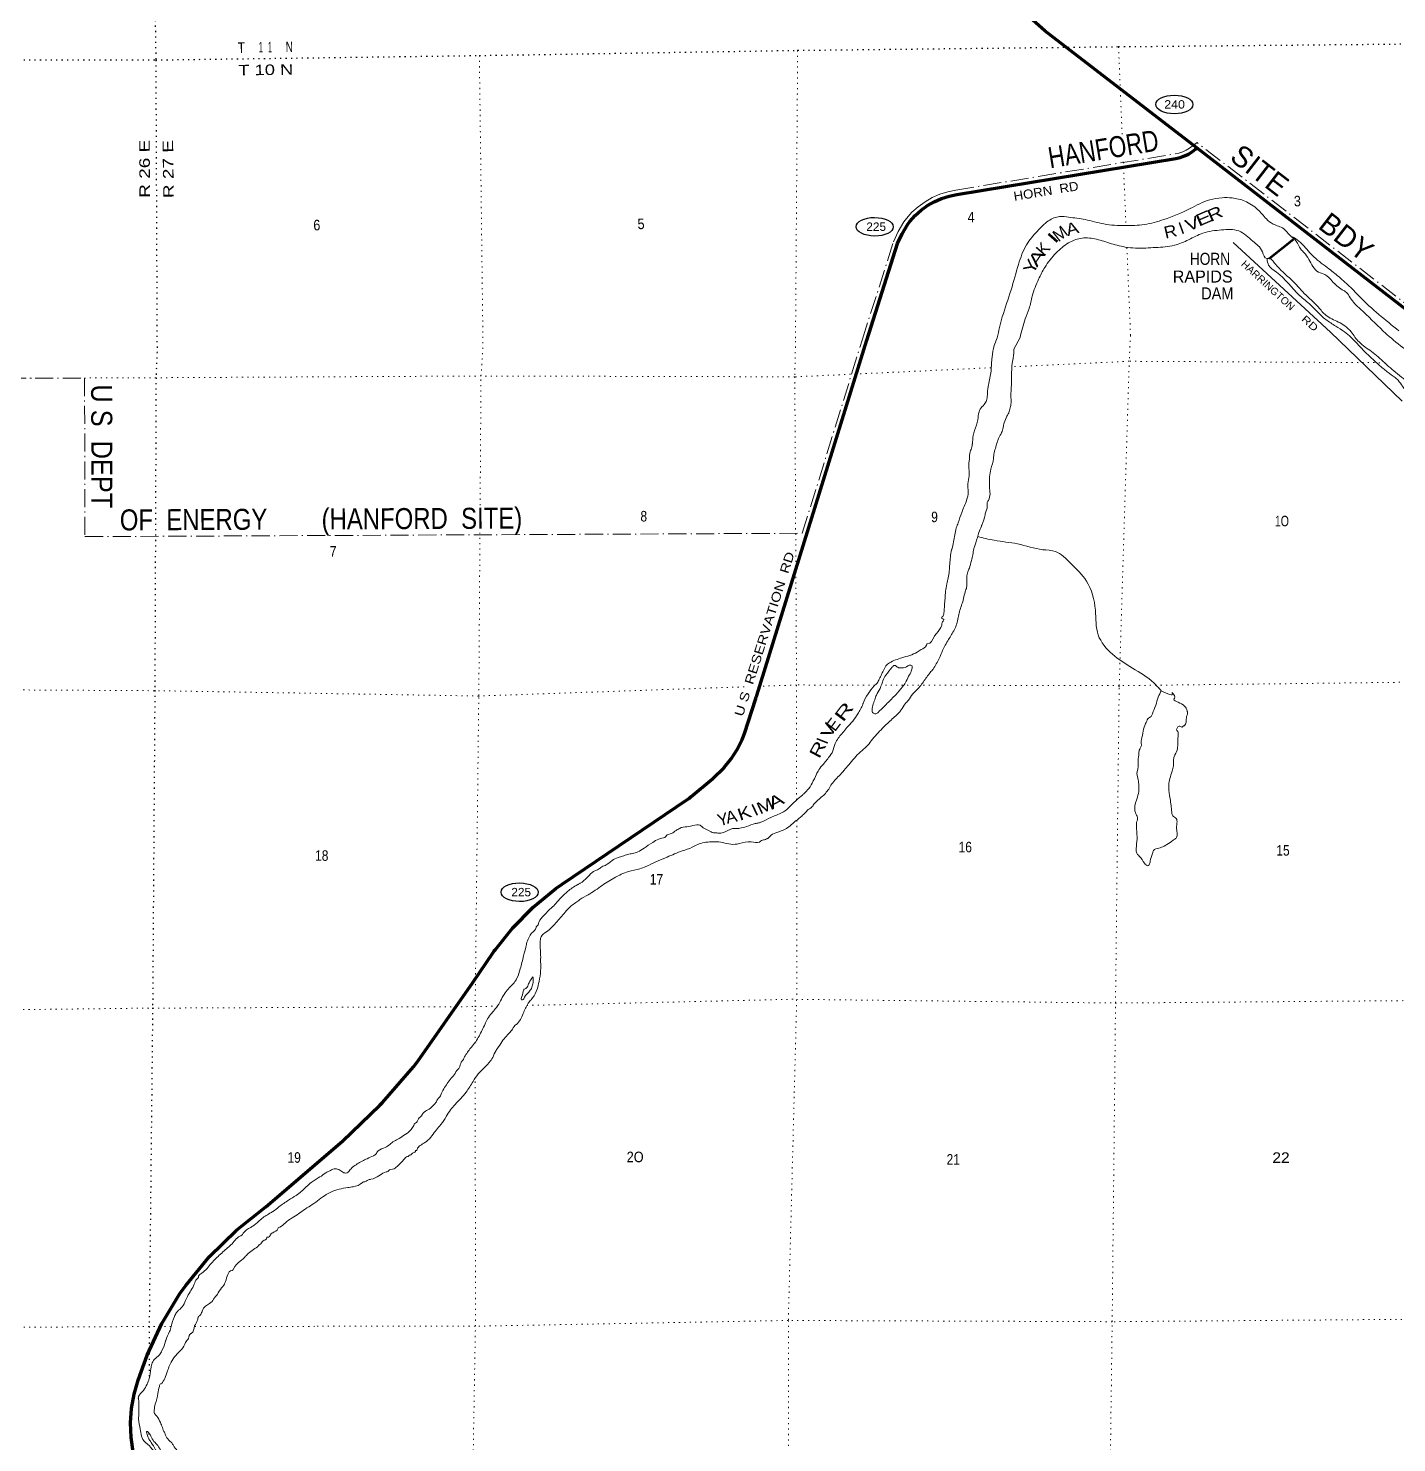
# Model space of a CAD drawing. Header units: feet. Extents: x 245918 to 509309, y -547785 to -360805.
# Drawn here: x 380087 to 402847, y -427064 to -403531 of the extents above; entities that cross this region are included whole.
import ezdxf
from ezdxf.enums import TextEntityAlignment as Align

# ---------------------------------------------------------------- set-up
doc = ezdxf.new("R2010")
doc.units = ezdxf.units.FT
doc.header["$LTSCALE"] = 60
doc.linetypes.add('DOT_DASHED', pattern=[7.7, 5, -1.2, 0.3, -1.2])
doc.linetypes.add('DOTTED', pattern=[1.5, 0.3, -1.2])
for name, color, linetype, lineweight in [('17', 7, 'Continuous', 25), ('23', 7, 'Continuous', 70), ('29', 7, 'Continuous', 25), ('39', 7, 'Continuous', 13), ('42', 7, 'Continuous', 53), ('44', 7, 'DOT_DASHED', 13), ('6', 7, 'DOTTED', 25), ('7', 7, 'DOTTED', 13)]:
    doc.layers.add(name, color=color, linetype=linetype, lineweight=lineweight)
doc.layers.add('30', color=7, linetype='Continuous')
doc.layers.add('41', color=7, linetype='Continuous')

msp = doc.modelspace()

# ---------------------------------------------------------------- linework, layer by layer
at = {"layer": '17'}
for centre in [(399148.58, -404798.27), (394163.25, -406833.2), (388258.97, -417904.99)]:
    msp.add_ellipse(centre, major_axis=(-309.24, 1), ratio=0.500121, dxfattribs=at)
at = {"layer": '23'}
msp.add_line((403445.58, -408554.21), (399519.83, -405522.13), dxfattribs=at)
for points in [[(399519.83, -405522.13), (396993.45, -403570.79), (396397.78, -403036.18), (395861.25, -402442.24), (395389.74, -401795.46), (395226.1, -401532.91), (392913.35, -397385.54), (392167.98, -396262.54), (391650.49, -395610.25), (381930.74, -384564.47), (381351.38, -383898.07), (380738.07, -383264.82), (380061.93, -382699.15), (379869.07, -382558.49), (379520.9, -382310.49), (379290.09, -382174.13)], [(394034.68, -408717.36), (394546.36, -407113.21), (394621.5, -406948.11), (394713.48, -406791.77), (394731.08, -406765.67), (394749.04, -406743.1), (394837.33, -406645.66), (394935.31, -406557.99), (395041.92, -406481.03), (395155.99, -406415.64), (395276.27, -406362.54), (395401.45, -406322.29), (395530.14, -406295.36), (399174, -405695.38), (399174.64, -405695.22), (399245.99, -405678.78), (399315.23, -405654.98), (399381.6, -405624.07), (399444.37, -405586.4), (399502.87, -405542.37), (399519.83, -405522.13)], [(381831.62, -427214.5), (381797.77, -426975.62), (381789.07, -426734.51), (381805.62, -426493.8), (381847.24, -426256.15), (381913.48, -426024.15), (382063.15, -425606.03), (382308.13, -425080.49), (382606.7, -424583.44), (382704.9, -424447.15), (383103.45, -423964.99), (383550.23, -423527.13), (384040.32, -423138.37), (385312.49, -422045.08), (385933.04, -421450.28), (385958.1, -421426.26), (385979.81, -421401.32), (386495.16, -420809.16), (386567.66, -420715.01), (387483.32, -419407.96), (387819.95, -418908.04), (387836.82, -418882.98), (387856.8, -418858.04), (388141.94, -418502.08), (388485.25, -418155.11), (388862.95, -417845.93), (388965.55, -417772.67), (391058.73, -416355.9), (391083.67, -416339.02), (391108.73, -416318), (391466.4, -416017.94), (391658.45, -415828.45), (391775.32, -415684.41), (391876.49, -415528.95), (391960.85, -415363.76), (392001.51, -415264.75), (392187.02, -414680.65), (392195.09, -414655.23), (392202.71, -414630.65), (394034.68, -408717.36)]]:
    msp.add_lwpolyline(points, dxfattribs=at)
at = {"layer": '29'}
for q in [(400128.38, -407096.5), (402935.21, -409732.32)]:
    msp.add_line((401746.54, -408583.95), q, dxfattribs=at)
at = {"layer": '39'}
for p, q in [((396201, -408682.05), (396152.17, -408807.29)), ((396581.34, -408673.72), (396480.72, -408867.81))]:
    msp.add_line(p, q, dxfattribs=at)
for points in [[(396201, -408682.05), (396287.18, -408334.08), (396432.69, -407884.83), (396556.57, -407458.12), (396690.49, -407131.75), (396866.63, -406909.1), (397055.76, -406734.46), (397240.93, -406662.45), (397389.65, -406673.59), (397665.34, -406712.4), (397975.85, -406786.71), (398329.56, -406813.92), (398648.25, -406795.57), (398973.67, -406712.75), (399409.48, -406531.24), (399737.63, -406384.02), (399941.62, -406349.83), (400108.22, -406352.58), (400320.01, -406406.72), (400533.44, -406543.27), (400679.08, -406701.26), (400791.17, -406787.52), (400967.33, -406866.49), (401067.84, -406975.1), (401174.16, -407073.54), (401251.07, -407206.75), (401306.4, -407263.97), (401453.49, -407494.31), (401547.65, -407586.96), (401648.79, -407627.2), (401773.4, -407737.34), (401940.82, -407880.83), (402011.95, -407925.67), (402071.9, -408012.96), (402244.26, -408202.6), (402621.79, -408568.62)], [(396581.34, -408673.72), (396669.1, -408366.77), (396733.83, -408192.57), (396785.89, -407986.45), (396890.61, -407704.89), (396993.05, -407509.84), (397182.82, -407266.82), (397388.2, -407101.91), (397585.33, -407025.64), (397824.27, -407032.99), (398068.51, -407104.59), (398330.68, -407169.8), (398503.62, -407188.51), (398840.52, -407177.85), (399148.82, -407141.61), (399385.74, -407048.47), (399624.35, -406939.2), (399932.28, -406884.88), (400219.6, -406903.34), (400455.74, -407071.61), (400611.81, -407249.51), (400684.31, -407362.69), (400728.4, -407359.81), (400775.1, -407387.04), (400828.62, -407454.35), (401096.75, -407716.49), (401309.95, -407941.52), (401543.29, -408170.17), (401668.39, -408304.43), (401875.36, -408418.99), (401985, -408483.18), (402092, -408579.05)], [(401282.51, -407127.58), (401224.85, -407077.88), (401169.17, -407032.14), (401073.73, -406982.43)], [(401282.51, -407127.58), (401470.32, -407333.12), (401719.15, -407533.31), (401910.88, -407688.39), (402105.06, -407865.53), (402230.08, -407995.77), (402884, -408564.2)], [(400689.97, -407366.19), (400716.62, -407472.64), (400845.36, -407588.74), (401230.36, -407975.26), (401416.2, -408136.48), (401526.81, -408248.91), (401667.83, -408376.83), (401832.56, -408486.18), (401981.19, -408580.08)], [(402512.11, -409095.4), (402289.68, -408884.6), (402085.37, -408671.26), (401980.62, -408579.58)], [(402649.15, -409097.88), (402425.69, -408907.2), (402220.21, -408750.11), (402092, -408579.05)], [(403236.65, -409064.61), (402950.24, -408843.48), (402646.63, -408591.63), (402621.79, -408568.62)], [(396152.17, -408807.29), (396116.24, -409001.86), (396099.08, -409232.83), (396057.84, -409465.88), (396044.07, -409536.2), (396038.41, -409630.59), (396024.72, -409723), (395982.84, -409791.39), (395918.9, -409867.88), (395901.01, -409910.1), (395879.45, -410044.69), (395825.95, -410221.56), (395802.2, -410305.96), (395788.69, -410446.55), (395786.73, -410458.61), (395780.86, -410496.78), (395751.06, -410577.18), (395741.46, -410685.64), (395731.69, -410755.95), (395734.22, -410888.47), (395736.57, -410974.8), (395713, -411109.41), (395719.55, -411245.92), (395693.99, -411382.54), (395612.5, -411587.59), (395552.95, -411756.43), (395521.18, -411844.88), (395495.53, -411959.4), (395448.28, -412194.47), (395444.32, -412208.54), (395413.13, -412445.57), (395385.93, -412674.55), (395362.23, -412775.02), (395344.66, -412901.56), (395325.49, -413130.52), (395315.97, -413263.07), (395296.11, -413317.35), (395276.13, -413339.49), (395278.16, -413347.52), (395316.37, -413365.48), (395294.45, -413407.71), (395278.61, -413461.97), (395192.84, -413598.76), (395150.92, -413655.11), (395044.99, -413769.87), (395036.95, -413769.9), (395025.01, -413794.03), (394936.99, -413866.58), (394870.92, -413908.94), (394618.39, -414004.06), (394407.99, -414089.01), (394375.96, -414111.2), (394346, -414147.43), (394322.11, -414195.69), (394238.45, -414360.59), (394204.58, -414424.94), (394156.6, -414473.28), (394054.76, -414604.09), (393971.08, -414762.96), (393967.11, -414775.02), (393929.3, -414859.47), (393881.45, -414937.91), (393801.63, -415056.62), (393755.66, -415106.95), (393615.81, -415270.01), (393557.89, -415342.47), (393508.05, -415428.95), (393462.44, -415569.64), (393426.54, -415627.97), (393310.7, -415772.89), (393234.82, -415871.5), (393194.96, -415941.89), (393125.3, -416090.69), (393047.46, -416203.36), (392979.49, -416271.83), (392961.49, -416287.94), (392783.49, -416449.11), (392673.51, -416549.83), (392625.46, -416580.09), (392437.11, -416660.96), (392284.87, -416735.71), (392232.75, -416751.94), (392178.6, -416762.13), (392032.29, -416812.77), (391922.02, -416841.21), (391849.78, -416845.44), (391797.61, -416847.61), (391649.34, -416912.3), (391557.05, -416920.6), (391492.8, -416914.78), (391482.77, -416914.81), (391444.58, -416902.88), (391358.11, -416856.96), (391313.86, -416832.99), (391259.49, -416788.98), (391141.11, -416797.37)], [(396480.72, -408867.81), (396475.38, -408966.66), (396461.65, -409049.03), (396440.39, -409257.92), (396439.19, -409464.75), (396429.9, -409657.54), (396434.26, -409743.86), (396422.52, -409824.22), (396400.77, -409906.61), (396364.94, -409985.03), (396317.21, -410097.62), (396301.42, -410165.93), (396299.45, -410175.97), (396275.69, -410258.37), (396229.86, -410344.85), (396205.99, -410401.14), (396180.27, -410495.59), (396150.54, -410592.06), (396140.89, -410690.48), (396097.41, -410867.31), (396075.82, -410991.87), (396074.19, -411086.24), (396078.74, -411222.77), (396082.97, -411278.98), (396055.29, -411387.49), (396033.4, -411435.74), (396037.6, -411481.92), (396001.96, -411608.52), (396000.01, -411624.59), (395946.49, -411795.42), (395939.1, -411813.66)], [(402512.11, -409095.4), (402549.55, -409129.51), (402690.5, -409245.56), (402819.33, -409343.57), (402869.67, -409387.6), (402944.32, -409487.79), (403039.15, -409616.01), (403135.99, -409744.24), (403246.88, -409874.43), (403361.79, -410004.62), (403424.2, -410054.64), (403522.76, -410110.57), (403530.8, -410114.56), (403681.65, -410196.45), (403858.64, -410290.31), (404076, -410446.29), (404235.02, -410566.31), (404400.12, -410700.36), (404456.51, -410748.39), (404474.67, -410774.44), (404551.16, -410832.44), (404702.25, -410978.58), (404873.61, -411174.86), (404988.51, -411305.04), (405087.31, -411423.22), (405145.8, -411497.35), (405180.18, -411565.52), (405184.24, -411575.54), (405234.97, -411719.97), (405293.73, -411864.37), (405338.22, -411952.59), (405354.47, -412004.74), (405421.37, -412177.24), (405439.64, -412231.39), (405458.28, -412379.93), (405517.38, -412612.68), (405556.35, -412831.42), (405591.44, -413086.32), (405630.48, -413321.14), (405640.91, -413423.51), (405667.31, -413505.76), (405675.57, -413565.97), (405677.61, -413576), (405718.59, -413792.74), (405779.77, -414045.56), (405844.72, -414234.11), (405848.9, -414278.28), (405863.47, -414412.76), (405896.09, -414547.2), (405928.86, -414717.77), (405945.29, -414816.11), (405943.58, -414894.42), (405964.68, -415163.41), (405983.54, -415370.17), (405994.29, -415554.87), (405991.27, -415815.9), (405991.32, -415829.95), (405996.15, -416042.78), (406021.22, -416299.71), (406028.45, -416614.93), (406036.81, -416701.23), (406075.77, -416915.97), (406114.88, -417172.86), (406119.25, -417267.21), (406119.89, -417431.86), (406119.43, -417536.77), (406123.75, -417618.98), (406107.15, -417775.23), (406114.06, -418008.13), (406118.21, -418042.24), (406106.72, -418186.84), (406106.78, -418202.91), (406129.46, -418361.47), (406139.76, -418429.7), (406132.3, -418578.3), (406122.64, -418676.71), (406086.95, -418789.26), (406017.37, -418960.12), (405945.82, -419145.05), (405888.32, -419327.92), (405858.8, -419480.61), (405853.08, -419560.94), (405835.46, -419675.43), (405817.64, -419737.73), (405801.74, -419777.93), (405792.11, -419886.38), (405790.14, -419894.42), (405748.63, -420059.18), (405683.32, -420302.31), (405663.56, -420380.68), (405648, -420511.23), (405642.34, -420605.61), (405646.82, -420726.07)], [(402649.15, -409097.88), (402712.23, -409157.15), (402831.03, -409255.19), (402957.87, -409359.24), (403000.15, -409393.24), (403022.48, -409455.43), (403064.82, -409505.5), (403072.87, -409513.51), (403185.63, -409607.55), (403229.93, -409643.57), (403296.46, -409719.68), (403381.07, -409801.76), (403421.32, -409829.75), (403572.22, -409923.68), (403717.13, -410025.67), (403837.83, -410101.62), (403936.35, -410143.5), (404117.33, -410233.33), (404250.06, -410301.21), (404354.59, -410341.07), (404384.77, -410361.06), (404390.82, -410369.08), (404469.32, -410427.07), (404535.66, -410454.99), (404708.48, -410510.71), (404770.8, -410536.64), (404813.21, -410602.78), (404839.46, -410644.87), (404887.78, -410682.87), (404942.02, -410696.78), (405112.77, -410734.43), (405152.95, -410744.35), (405239.48, -410804.34), (405261.72, -410846.44), (405294.07, -410908.59), (405320.27, -410936.63), (405324.38, -410958.7), (405370.76, -411018.8), (405376.83, -411028.83), (405417.27, -411109.03), (405437.63, -411181.25), (405460.1, -411285.6), (405494.62, -411391.93), (405545.49, -411570.49), (405557.74, -411624.66), (405564.28, -411759.17), (405572.64, -411845.49), (405565.05, -411961.97), (405567.46, -412066.37), (405588.28, -412259.07), (405590.34, -412275.14), (405619.36, -412513.99), (405702.41, -412712.53), (405747.02, -412832.88), (405769.57, -412955.29), (405798.67, -413216.24), (405807.12, -413326.65), (405793.18, -413354.8), (405811.57, -413441.08), (405818.07, -413563.56), (405844.57, -413671.9), (405901.39, -413834.38), (405917.74, -413910.63), (405999.37, -414261.77), (406034.62, -414556.83), (406038.82, -414607.02), (406074.12, -414916.13), (406092.63, -415032.53), (406122.89, -415072.6), (406149.31, -415158.87), (406151.46, -415195), (406161.92, -415305.41), (406212.54, -415421.72), (406234.86, -415483.89), (406279.71, -415666.48), (406302, -415724.64), (406411.18, -415931.14), (406492.11, -416103.58), (406536.79, -416237.98), (406575.43, -416370.38), (406664.62, -416603.04), (406676.82, -416643.16), (406768.09, -416891.87), (406776.28, -416936.02), (406822.86, -417044.31), (406857.43, -417160.66), (406934.59, -417395.36)], [(395939.1, -411813.66), (395896.79, -411918.06), (395873.03, -412000.45), (395814.5, -412186.34)], [(395877.83, -411987.74), (396151.57, -412050.18), (396540.51, -412109.43), (396960, -412206.12), (397169.37, -412235.41), (397425.77, -412434.25), (397685.96, -412727.37), (397834.5, -413211.79), (397882.22, -413624.27), (398119.1, -413946.04), (398451.51, -414174.87), (398807.73, -414421.86), (398926.64, -414551.31)], [(395814.5, -412186.34), (395813.55, -412189.37), (395797.89, -412289.81), (395772.17, -412386.27), (395738.55, -412514.87), (395714.7, -412575.18), (395694.96, -412659.58), (395697.24, -412729.84), (395693.62, -412832.26), (395669.83, -412906.63), (395610.47, -413125.67), (395606.5, -413135.71), (395551.08, -413336.67), (395529.41, -413439.14), (395489.63, -413533.63), (395391.95, -413702.58), (395292.3, -413885.6), (395238.62, -414014.26), (395188.78, -414102.75), (395134.95, -414193.28), (395088.99, -414247.62), (394975.21, -414404.58), (394845.34, -414557.57), (394799.38, -414605.89), (394721.51, -414712.53), (394671.57, -414768.91), (394603.73, -414871.51), (394593.74, -414885.6), (394533.8, -414954.04), (394457.8, -415022.54), (394295.83, -415175.62), (394107.98, -415385), (394030.08, -415479.6), (393928.08, -415570.26), (393732.22, -415783.68), (393572.37, -415966.87), (393436.52, -416125.9), (393412.6, -416168.14), (393294.74, -416309.04), (393154.76, -416441.97), (393106.82, -416498.34), (393096.81, -416504.4), (392964.82, -416625.26), (392908.82, -416675.63), (392846.77, -416719.98), (392844.74, -416720.83)], [(394120.27, -414901.88), (394131.77, -414796.62), (394165.53, -414702.15), (394193.32, -414623.76), (394253.1, -414515.15), (394265, -414478.98), (394290.9, -414428.7), (394300.77, -414386.5), (394348.57, -414291.99), (394456.43, -414159.15), (394470.42, -414143.05), (394498.47, -414130.92), (394546.76, -414162.9), (394615.04, -414172.73), (394669.21, -414166.55), (394765.4, -414128.11), (394789.55, -414146.11), (394789.61, -414160.17), (394773.8, -414224.47), (394727.99, -414312.95), (394676.21, -414417.51), (394626.31, -414489.95), (394514.42, -414618.78), (394374.49, -414761.76), (394234.54, -414900.72), (394194.52, -414930.96), (394142.32, -414927.1), (394120.27, -414901.88)], [(398931.67, -414551.49), (398881.9, -414658.05), (398838.28, -414794.72), (398784.64, -414935.43), (398760.73, -414981.68), (398706.69, -415020), (398688.78, -415060.2), (398668.86, -415098.41), (398631.21, -415225.02), (398601.65, -415365.66), (398595.8, -415407.84), (398600.03, -415462.04), (398580.12, -415506.27), (398558.31, -415574.6), (398554.57, -415646.9), (398552.6, -415654.94), (398547.05, -415777.43), (398539.37, -415865.8), (398525.55, -415922.06), (398533.79, -415978.26), (398554.28, -416086.62), (398558.55, -416154.88), (398558.73, -416199.05), (398535.13, -416323.61), (398489.72, -416518.51), (398500, -416580.72), (398534.43, -416660.94), (398534.56, -416695.07), (398520.67, -416737.27), (398521.06, -416835.66), (398521.11, -416849.72), (398527.81, -417024.38), (398512.35, -417177.02), (398516.6, -417239.25), (398565.04, -417307.37), (398651.77, -417419.56), (398677.98, -417451.61), (398698.11, -417463.6), (398728.15, -417447.45), (398745.98, -417389.16), (398785.63, -417262.55), (398803.48, -417208.29), (398841.53, -417184.08), (398935.75, -417157.7), (399025.89, -417111.26), (399127.97, -417040.68), (399143.98, -417028.58), (399185.98, -416992.32), (399195.9, -416962.17), (399187.53, -416873.85), (399191.08, -416753.37), (399180.76, -416677.1), (399122.38, -416633.1), (399106.14, -416584.95), (399099.84, -416514.7), (399068.9, -416297.94), (399056.15, -416117.27), (399073.82, -416014.82), (399109.47, -415892.23), (399133.21, -415803.82), (399154.59, -415623.04), (399158.58, -415617.01), (399200.33, -415512.48), (399203.98, -415422.11), (399211.42, -415269.49), (399197.18, -415219.34), (399187.11, -415209.33), (399191.02, -415185.22), (399216.97, -415146.99), (399237.01, -415140.91), (399279.24, -415160.87), (399293.22, -415142.75), (399311.25, -415134.67), (399345.15, -415076.34), (399352.8, -414979.94), (399366.68, -414935.73), (399364.55, -414903.6), (399362.5, -414891.56), (399209.39, -414743.43), (399140.95, -414693.44), (399156.27, -414661.25), (399110.15, -414585.01), (399113.99, -414592.63), (398922.83, -414555.14)], [(392845.34, -416718.06), (392758.36, -416799.98), (392584.14, -416894.58), (392464.77, -416941.52), (392382.01, -417015.36)], [(392385.6, -417007.89), (392347.69, -417028.35), (392281.6, -417043.09), (392247.77, -417069.54), (392111.26, -417068.93), (391912.84, -417097.05), (391772.42, -417106.52), (391639.63, -417079.76), (391502.95, -417065.09), (391386.58, -417070.29), (391274.42, -417093.53), (391170.5, -417134.75), (391128.59, -417157.28), (390964.65, -417217.19), (390710.86, -417320.2), (390684.89, -417330.51), (390359.3, -417476.42), (390259.38, -417515.6), (390067.17, -417561.74), (389949.25, -417607.13), (389851.43, -417656.32), (389632.12, -417791.12), (389399.02, -417948.14), (389261.4, -418027.87), (389191.72, -418078.79), (389116.05, -418133.78), (389016.84, -418237.23), (388862.27, -418415.53), (388703.36, -418565.77), (388615.92, -418644.99), (388600.95, -418741.54), (388599.15, -418759.63), (388606.88, -418912.18), (388608.58, -419062.79), (388608.22, -419209.4), (388582.18, -419392.42), (388549.46, -419517.26), (388474.83, -419664.63), (388449.06, -419693.01), (388401.56, -419753.74), (388317.17, -419925.31), (388204.77, -420105.2), (388180.89, -420123.52), (388127.57, -420202.39), (388072.05, -420263.2), (388058.18, -420279.41), (387980.85, -420364.55), (387909.88, -420479.75), (387866.37, -420538.44), (387811.48, -420655.47), (387754.21, -420738.4), (387633.14, -420862.14), (387569.66, -420929.07), (387484.73, -421052.44), (387368.32, -421232.36), (387185.92, -421435.05), (387108.68, -421528.23), (387039.63, -421635.37), (386950.82, -421770.84), (386873.53, -421859.98), (386859.69, -421878.2), (386683.19, -422070.79), (386552.01, -422186.61), (386542.16, -422202.78), (386526.15, -422206.96), (386524.25, -422217.02), (386476.42, -422247.63), (386438.62, -422278.14), (386420.61, -422282.34), (386412.74, -422296.48), (386394.74, -422302.69), (386335.06, -422351.49), (386239.83, -422450.88), (386170.19, -422505.82), (386076.26, -422542.92), (386070.35, -422553.03), (386040.31, -422559.36), (385934.54, -422614.67), (385918.6, -422624.87), (385786.73, -422680.44), (385732.7, -422695.05), (385682.82, -422721.67), (385660.73, -422721.9), (385642.83, -422736.14), (385489.05, -422805.99), (385402.87, -422818.93), (385116.69, -422896.16), (385074.77, -422916.67), (384837.77, -423083.78), (384606.64, -423236.76), (384588.73, -423251), (384363.62, -423403.93), (384270.1, -423477.19), (384244.14, -423489.5), (384238.28, -423503.62), (384152.72, -423570.77), (384122.82, -423589.15)], [(391141.11, -416797.37), (391103.02, -416807.52), (390978.65, -416821.95), (390922.53, -416842.19), (390860.45, -416878.53), (390786.38, -416926.93), (390698.23, -416967.36), (390690.25, -416979.43), (390600.05, -417009.81), (390572, -417019.94), (390471.87, -417076.46), (390327.74, -417173.27), (390223.61, -417233.82), (390135.41, -417260.19), (390055.2, -417276.49), (389971.02, -417304.86), (389896.85, -417329.17), (389796.68, -417375.65), (389682.6, -417458.32), (389608.48, -417492.67), (389586.48, -417512.82), (389518.37, -417543.14), (389414.33, -417625.77), (389278.33, -417748.66), (389236.28, -417772.89), (389224.27, -417778.95), (389132.16, -417833.43), (389062.14, -417889.86), (388950.14, -417990.6), (388896.2, -418053), (388828.26, -418129.5), (388742.27, -418206.06), (388668.32, -418286.6), (388578.48, -418407.34), (388558.61, -418457.59), (388534.61, -418479.76), (388532.65, -418491.81), (388458.77, -418584.39), (388410.9, -418662.84), (388373.17, -418763.34), (388371.2, -418773.39), (388323.79, -418964.29), (388270.46, -419181.29), (388214.87, -419336.06), (388180.97, -419392.38), (388051.08, -419533.32), (387927.44, -419736.49), (387853.62, -419847.14), (387795.69, -419915.58), (387723.83, -420014.18), (387684.01, -420096.62), (387584.47, -420299.71), (387528.64, -420392.24), (387456.75, -420480.8), (387446.76, -420494.89), (387343, -420645.79), (387323.09, -420686), (387289.15, -420732.29), (387253.39, -420824.75), (387215.45, -420873.05), (387155.6, -420963.59), (387121.62, -420997.82), (387055.74, -421088.37), (386948.11, -421275.43), (386932.2, -421311.62), (386908.2, -421333.77), (386862.34, -421410.2), (386840.35, -421432.36), (386754.38, -421512.93), (386712.32, -421535.14), (386638.33, -421603.64), (386632.35, -421613.69), (386618.38, -421635.82), (386588.37, -421658), (386542.51, -421734.43), (386518.49, -421750.57), (386498.56, -421784.76), (386452.66, -421851.15), (386404.7, -421903.5), (386352.66, -421937.79), (386256.59, -422004.34), (386170.47, -422048.77), (386024.37, -422151.61), (385906.18, -422208.19), (385886.23, -422236.36), (385878.25, -422250.44), (385828.23, -422288.75), (385722.06, -422339.26), (385557.84, -422426.09), (385481.79, -422480.53), (385431.83, -422534.89), (385407.87, -422565.09), (385369.78, -422577.25), (385335.64, -422571.33), (385267.24, -422529.37), (385192.89, -422505.5), (385112.73, -422535.87)], [(388480.24, -419311.92), (388415.8, -419414.21), (388384.46, -419482.81), (388360.67, -419509.16), (388336.69, -419519.44), (388326.79, -419531.59), (388297.92, -419642.35), (388290.49, -419694.63), (388306.56, -419696.48), (388326.46, -419680.21), (388338.2, -419653.98), (388435.25, -419536.51), (388468.62, -419469.89), (388483.71, -419383.39), (388480.24, -419311.92)], [(385112.73, -422535.87), (385034.61, -422574.25), (384938.55, -422642.81), (384926.53, -422648.86), (384790.4, -422735.62), (384626.43, -422884.69), (384542.39, -422949.2), (384416.27, -423027.88), (384256.17, -423140.8), (384156.12, -423217.4), (384104.06, -423247.68), (383951.95, -423350.54), (383845.95, -423443.22), (383785.89, -423481.56), (383661.85, -423578.31), (383629.89, -423616.55), (383607.85, -423626.66), (383457.91, -423771.68), (383441.91, -423785.78), (383283.92, -423926.8), (383131.99, -424077.84), (382972.11, -424242.97), (382920.14, -424295.33), (382918.2, -424313.41), (382892.22, -424341.6), (382846.4, -424426.06), (382734.82, -424631.2), (382693.04, -424723.68), (382623.22, -424828.3), (382553.26, -424896.77), (382517.4, -424965.15), (382461.87, -425129.95), (382436.12, -425216.36), (382372.48, -425361.12), (382370.52, -425373.17), (382308.93, -425529.97), (382267.08, -425604.38), (382183.1, -425680.93), (382139.25, -425757.36), (382125.49, -425831.68), (382098.05, -425994.4), (382062.3, -426088.88), (382000.51, -426193.47), (381938.59, -426265.93), (381916.75, -426324.22), (381918.8, -426338.27), (381927.36, -426470.76), (381922.06, -426653.48), (381922.14, -426671.54), (381948.89, -426836.1), (381971.44, -426956.49), (381993.75, -427012.64), (382100.53, -427118.73), (382221.41, -427234.81), (382205.14, -427182.65), (382130.41, -427062.42), (382081.9, -426976.23), (382057.54, -426908.05), (382055.41, -426875.92), (382085.6, -426895.92), (382136.1, -426978.08), (382194.62, -427062.22), (382255.11, -427130.29), (382265.21, -427148.34), (382396.32, -427314.58), (382470.96, -427410.72), (382529.36, -427460.74), (382611.87, -427518.71), (382684.4, -427588.75), (382734.76, -427634.77), (382801.32, -427720.91), (382948.53, -427897.13), (383117.83, -428077.32), (383250.96, -428247.57), (383303.51, -428343.78), (383328.07, -428460.15), (383348.35, -428514.3), (383375.04, -428664.79), (383379.11, -428680.84), (383414.02, -428879.49), (383453.06, -429106.25), (383483.96, -429306.92), (383500.72, -429485.56), (383549.67, -429682.16), (383590.25, -429794.47), (383651.05, -429942.86), (383653.13, -429962.93), (383689.44, -430008.99), (383715.65, -430039.03), (383818.28, -430108.98), (383862.52, -430130.93), (383866.57, -430140.96), (384011.31, -430204.76), (384047.54, -430228.75), (384128.01, -430278.7), (384258.66, -430332.5), (384387.29, -430380.29)], [(384122.82, -423589.15), (384114.99, -423607.3), (384065.22, -423643.96), (384055.19, -423644.07), (384055.3, -423654.11), (383987.67, -423709.02), (383940.15, -423767.74), (383924.16, -423773.93), (383908.33, -423794.18), (383896.4, -423804.35), (383727.25, -423934.61), (383701.47, -423962.98), (383612.06, -424044.23), (383499.09, -424173.91), (383483.29, -424196.17), (383473.28, -424198.27), (383366.93, -424380.11), (383323.7, -424462.89), (383244.62, -424570.14), (383224.98, -424608.5), (383199.14, -424630.85), (383137.91, -424719.84), (383098.08, -424748.36), (383036.34, -424791.18), (382981.07, -424874.07), (382977.21, -424888.18), (382965.3, -424900.35), (382957.6, -424928.54), (382921.86, -424963.05), (382902.49, -425025.49), (382853.38, -425120.39), (382800.56, -425243.43), (382790.57, -425247.55), (382749.32, -425328.3), (382699.9, -425395.08), (382688.2, -425425.32), (382515.96, -425637.96), (382447.04, -425757.14), (382407.97, -425851.93), (382402.13, -425868.06), (382357.4, -425995.03), (382303, -426085.67)], [(382288.07, -426078.08), (382266.54, -426126.5), (382243.82, -426247.22), (382199.64, -426424.39), (382180.67, -426520.99), (382187.35, -426579.15), (382223.95, -426620.95), (382283.4, -426730.79), (382301.85, -426764.74), (382331, -426856.82), (382355.6, -426902.76), (382370.06, -426938.76), (382425.18, -427020.52), (382471.87, -427066.23), (382500.47, -427110.12), (382514.76, -427132.06), (382579.94, -427215.73), (382657.09, -427293.26), (382756.26, -427364.54), (382762.46, -427380.54), (382802.88, -427404.22), (382807.05, -427418.24), (382845.55, -427449.98), (382932.69, -427523.39), (383058.59, -427650.62), (383060.73, -427662.64), (383166.38, -427776.03), (383271.69, -427857.28), (383383.49, -427980.65), (383428.47, -428054.49), (383438.67, -428068.44), (383522.66, -428218.19), (383567.43, -428271.94), (383569.57, -428283.97), (383644.63, -428353.49), (383701.82, -428441.27), (383741.23, -428553.32), (383753.97, -428615.44), (383751.06, -428713.87), (383763.83, -428778), (383776.74, -428854.18), (383763.73, -428946.68), (383759.23, -429081.28), (383769.89, -429137.4), (383764.69, -429209.74), (383778.1, -429330.1), (383776.29, -429348.19), (383764.86, -429402.53), (383705.4, -429469.41), (383691.64, -429495.65), (383692, -429527.78), (383737.38, -429635.76), (383763.95, -429677.66), (383776.04, -429681.54), (383786.28, -429699.51), (383796.34, -429701.42), (383847.08, -429751.1), (383883.43, -429770.81), (383891.65, -429786.79), (383930.12, -429816.52), (383936.32, -429832.52), (383952.45, -429838.38), (383964.72, -429858.34), (383976.76, -429858.21), (384007.2, -429888.02), (384073.86, -429925.49), (384086.04, -429937.42), (384148.44, -429952.85), (384232.56, -429935.92), (384236.51, -429929.85), (384278.63, -429927.41), (384335.05, -429946.91), (384441.31, -429935.78), (384493.55, -429939.26), (384632.46, -429976), (384714.85, -429983.18), (384740.94, -429982.91), (384857.59, -430003.81), (384940.27, -430037.11), (384966.61, -430058.92), (384982.69, -430060.76), (385037.22, -430090.33), (385091.84, -430127.93), (385152.26, -430145.38), (385231.01, -430186.74), (385251.1, -430188.54), (385438.75, -430274.98), (385606.38, -430365.63), (385741.44, -430416.46), (385804, -430445.95), (385852.58, -430481.6), (385864.71, -430489.5), (386014.57, -430606.45), (386016.74, -430620.48), (386041.09, -430644.33), (386128.25, -430719.75), (386243.54, -430796.88)]]:
    msp.add_spline(points, degree=3, dxfattribs=at)
at = {"layer": '42'}
msp.add_line((400727.74, -407360.2), (401131.38, -407038.09), dxfattribs=at)
at = {"layer": '44'}
msp.add_line((403565.4, -408552.11), (399525.31, -405431.6), dxfattribs=at)
for points in [[(393955.75, -408718.71), (394476.26, -407086.18), (394554.87, -406913.47), (394650.01, -406751.75), (394670.55, -406721.29), (394691.85, -406694.52), (394784.39, -406592.39), (394888.23, -406499.48), (395001.21, -406417.92), (395122.1, -406348.62), (395249.57, -406292.34), (395382.24, -406249.69), (395516.36, -406221.62), (399159.28, -405621.79), (399225.32, -405606.58), (399287.13, -405585.33), (399346.38, -405557.74), (399402.41, -405524.11), (399525.31, -405431.6)], [(379738.78, -409354.49), (381022.6, -409350.02), (381030.01, -411988.92), (392960.05, -411932.63), (393955.75, -408718.71)]]:
    msp.add_lwpolyline(points, dxfattribs=at)
at = {"layer": '6'}
for p, q in [((382228.19, -408916.58), (382209.57, -409344.83)), ((382211.19, -409343.85), (382191.24, -414551.7)), ((382191.35, -414544.96), (382154.5, -419834.33)), ((382154.57, -419827.62), (382097.75, -425135.86)), ((382097.78, -425129.18), (382094.8, -426031.03)), ((382091.9, -426907.88), (382091.55, -427013.45))]:
    msp.add_line(p, q, dxfattribs=at)
for points in [[(381680.84, -363192.62), (381722.75, -366783.51), (381801.37, -372106.42), (381868.61, -377562.26), (381940.81, -382764.65), (382019.47, -388089.57), (382071.94, -393408.97), (382136.2, -398716.08), (382207.16, -404057.24), (382228.19, -408916.58)], [(379651.33, -404057.31), (382207.16, -404057.24), (387589.48, -403983.33), (392883.27, -403897.09), (398219.7, -403836.16), (403512.2, -403786.14), (408757.71, -403594.28), (411286.33, -403548.46)]]:
    msp.add_lwpolyline(points, dxfattribs=at)
at = {"layer": '7'}
for p, q in [((398219.7, -403836.16), (398282.56, -405344.81)), ((387589.48, -403983.33), (387650.08, -408825.82)), ((392883.27, -403897.09), (392847.01, -408737.66)), ((398299.65, -405754.84), (398343.71, -406812.21)), ((398359.04, -407180.16), (398420.07, -408641.82)), ((398420.07, -408641.82), (398397.08, -409075.17)), ((387616.38, -409313.12), (387650.08, -408825.82)), ((396099.55, -409178.58), (392835.72, -409329.99)), ((398395.84, -409070.87), (396451.54, -409162.07)), ((398230.83, -414468.45), (398397.08, -409075.17)), ((402655.54, -409094.73), (398404.44, -409070.92)), ((387601.19, -411554.41), (387616.35, -409316.43)), ((392835.72, -409329.99), (387616.28, -409315.78)), ((387580.31, -414635.09), (387598.67, -411925.08)), ((379824.36, -414538.92), (382192.46, -414552.16)), ((387578.16, -414640.75), (382191.36, -414551.42)), ((387519.69, -419811.49), (387579.5, -414637.71)), ((391993.18, -414487.41), (387578.42, -414640.51)), ((392864.56, -414457.19), (392227.28, -414479.29)), ((394167.53, -414458.23), (392855.54, -414457.11)), ((392864.32, -414459.42), (392866.45, -416379.15)), ((398169.81, -419748.47), (398230.83, -414468.45)), ((398230.85, -414492.71), (398231.2, -414462.76)), ((392866.82, -416711.95), (392870.13, -419685.97)), ((379912.18, -419859.19), (382155.57, -419832.38)), ((382154.45, -419833.97), (387521.67, -419808.6)), ((387518.22, -419809.25), (387895.96, -419800.44)), ((387520.21, -420416.72), (387519.73, -419811.5)), ((388380.13, -419789.14), (392866.12, -419684.53)), ((392867.06, -419692.77), (392728.13, -425031.49)), ((387523.99, -425124.03), (387520.67, -420990.15)), ((382100.32, -425130.61), (379999.41, -425143.47)), ((382459.28, -425130.27), (382100.32, -425130.61)), ((384852, -425128.04), (382861.35, -425129.9)), ((387518.28, -425125.57), (384852, -425128.04)), ((387433.02, -430345.98), (387523.6, -425124.26)), ((392727.31, -425030.47), (387514.88, -425125.86)), ((392729.59, -425029.24), (392728.03, -430364.12))]:
    msp.add_line(p, q, dxfattribs=at)
for points in [[(392847.01, -408737.66), (392835.72, -409329.99), (392864.31, -414457.18)], [(387618.57, -409315.78), (382209.57, -409344.83), (379738.78, -409354.49)], [(403527.44, -414404.79), (398230.83, -414468.45), (394280.25, -414458.33)], [(392861.74, -419687.33), (398165.71, -419748.87), (403497.39, -419704.86)], [(398044.76, -430350.59), (398114.45, -425051.71), (398170.32, -419747.7)], [(403473.95, -425007.46), (398113.83, -425050.83), (392727.28, -425030.47)]]:
    msp.add_lwpolyline(points, dxfattribs=at)

# ---------------------------------------------------------------- texts
at = {"layer": '17'}
for s, width, p in [('240', 1.1, (399152.04, -404866.58)), ('225', 1.05, (394189.3, -406901.51)), ('225', 1.05, (388285.03, -417973.3))]:
    msp.add_text(s, height=140, dxfattribs=dict(at, width=width)).set_placement(p, align=Align.CENTER)
for s, rotation, width, p in [('HORN  RD', 9.35, 1.1, (396487.9, -406401.47)), ('U S  RESERVATION  RD', 72.398, 1.25, (391970.59, -414992.86))]:
    msp.add_text(s, height=150, rotation=rotation, dxfattribs=dict(at, width=width)).set_placement(p)
at = {"layer": '30'}
for s, width, p in [('HARRINGTON', 1.05, (400249.25, -407468.95)), ('RD', 1.3, (401251.98, -408382.56))]:
    msp.add_text(s, height=120, rotation=317.41, dxfattribs=dict(at, width=width)).set_placement(p)
at = {"layer": '41'}
for s, rotation, width, p in [('V', 22.508, 1.25, (399484.53, -406873.66)), ('E', 23.366, 1.45, (399673.42, -406782.67)), ('R', 24.273, 1.3, (399865.37, -406704.84)), ('A', 16.274, 1.15, (397476.78, -406959.58)), ('R', 13.108, 1.1, (399104.68, -407008.12)), ('I', 48.527, 1.7, (397204.33, -407083.24)), ('Y', 62.908, 1.25, (396850.99, -407538.61)), ('A', 56.181, 1.55, (396940.13, -407403.51)), ('R', 53.153, 1.65, (393732.91, -414960.33)), ('V', 64.598, 1.3, (393484.43, -415254.2)), ('R', 62.015, 1.4, (393304.35, -415575.25)), ('A', 27.382, 1.4, (392567.74, -416476.22)), ('A', 13.724, 1.05, (391801.83, -416746.22)), ('K', 19.186, 1.25, (392028.88, -416681.2)), ('I', 25.586, 1.1, (392212.63, -416624.44)), ('M', 24.835, 1.2, (392381.13, -416559.3))]:
    msp.add_text(s, height=200, rotation=rotation, dxfattribs=dict(at, width=width)).set_placement(p, align=Align.CENTER)
for s, rotation, p in [('M', 38.005, (397310.12, -407025.21)), ('I', 19.984, (399298.34, -406948.21)), ('K', 48.714, (397036.78, -407264.86)), ('E', 53.412, (393557.24, -415172.57)), ('I', 68.481, (393385.68, -415423.02)), ('Y', 13.97, (391662.96, -416787.97))]:
    msp.add_text(s, height=200, rotation=rotation, dxfattribs=at).set_placement(p, align=Align.CENTER)
at = {"layer": '42'}
for s, width, p in [('HORN', 0.85, (399406.44, -407466.47)), ('DAM', 0.9, (399595.72, -408041.67))]:
    msp.add_text(s, height=200, dxfattribs=dict(at, width=width)).set_placement(p)
msp.add_text('RAPIDS', height=200, dxfattribs=at).set_placement((399121.78, -407760.78))
at = {"layer": '44'}
for s, rotation, width, p in [('HANFORD', 9.35, 0.8, (397081.57, -405860.97)), ('U S  DEPT', 270.161, 0.9, (381131.41, -409456.92)), ('OF  ENERGY', 0.27, 0.85, (381609.51, -411885.66)), ('(HANFORD  SITE)', 0.27, 0.85, (384965.66, -411870.35))]:
    msp.add_text(s, height=350, rotation=rotation, dxfattribs=dict(at, width=width)).set_placement(p)
for s, p in [('SITE', (400051.13, -405712.34)), ('BDY', (401520.56, -406846.35))]:
    msp.add_text(s, height=350, rotation=322.318, dxfattribs=at).set_placement(p)
at = {"layer": '6'}
for s, rotation, width, p in [('T', 0.787, 0.85, (383571.29, -403939.95)), ('1', 0.787, 0.45, (383922.21, -403931.55)), ('1', 0.787, 0.45, (384073.45, -403931.39)), ('N', 0.787, 0.7, (384369.56, -403927.69)), ('T 10 N', 0.787, 1.3, (383581.72, -404315.22)), ('R 26 E', 90.245, 1.35, (382110.54, -406350.33)), ('R 27 E', 90.761, 1.35, (382507.38, -406354.9))]:
    msp.add_text(s, height=175, rotation=rotation, dxfattribs=dict(at, width=width)).set_placement(p)
at = {"layer": '7'}
for s, height, rotation, width, p in [('3', 175, 1.129, 0.9, (401137.86, -406493.84)), ('4', 175, 1.129, 0.9, (395710.16, -406761.56)), ('6', 175, 1.129, 0.9, (384828.94, -406893.16)), ('5', 175, 1.129, 0.9, (390221.8, -406873.35)), ('8', 175.5, 359.955, 0.85, (390267.92, -411736.7)), ('9', 175.5, 359.955, 0.85, (395104.3, -411749.14)), ('1O', 175.5, 359.955, 0.75, (400820.01, -411817.14)), ('7', 175.5, 359.955, 0.85, (385101.94, -412322.56)), ('18', 175.5, 359.955, 0.85, (384856.84, -417382.38)), ('16', 175.5, 359.955, 0.85, (395559.76, -417241.09)), ('15', 175.5, 359.955, 0.85, (400844.53, -417295.66)), ('17', 175.5, 359.955, 0.85, (390423.9, -417777.89)), ('19', 175.5, 359.955, 0.85, (384398.37, -422406.25)), ('2O', 175.5, 359.954, 0.9, (390039.81, -422396.77)), ('21', 175.5, 359.954, 0.85, (395360.11, -422437.78)), ('22', 175.5, 359.954, 1.1, (400778.54, -422408.62))]:
    msp.add_text(s, height=height, rotation=rotation, dxfattribs=dict(at, width=width)).set_placement(p)

doc.saveas('drawing.dxf')
